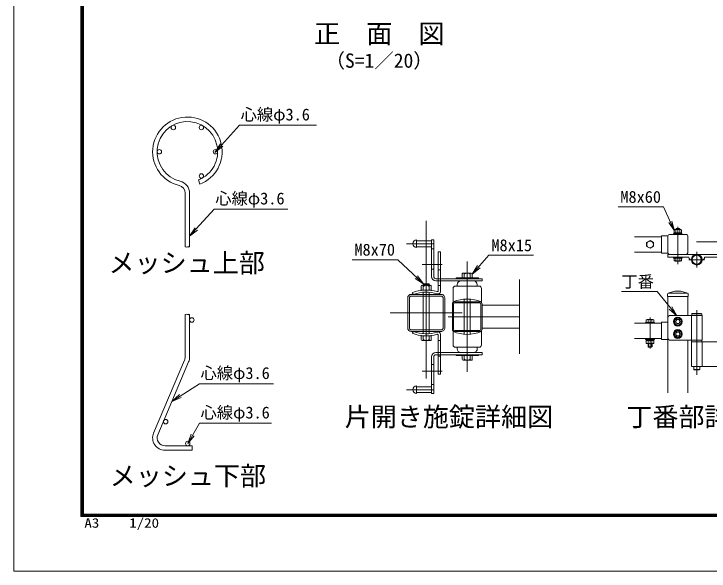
# Model space of a CAD drawing. Units: millimetres, scale not verified. Extents: x -4200 to 4200, y -2970 to 2970.
# Drawn here: x -4200 to -1399, y -2970 to -725 of the extents above; entities that cross this region are included whole.
import ezdxf
from ezdxf.enums import TextEntityAlignment as Align

# ---------------------------------------------------------------- set-up
doc = ezdxf.new("R2010")
doc.units = ezdxf.units.MM
doc.header["$LTSCALE"] = 20
doc.linetypes.add('USER1', pattern=[50.8, 31.75, -6.35, 6.35, -6.35])
for name, color, linetype, lineweight in [('0-0_D-STR-TXT', 7, 'Continuous', 9), ('0-1_D-STR1', 1, 'Continuous', 18), ('0-3_0', 7, 'Continuous', 9), ('0-5_D-STR3', 3, 'Continuous', 13), ('0-6_D-BMK', 2, 'USER1', 13), ('0-8_D-STR2', 7, 'Continuous', 9), ('0-C_D-TTL', 7, 'Continuous', 9)]:
    doc.layers.add(name, color=color, linetype=linetype, lineweight=lineweight)
doc.layers.add('0-B_D-TTL-TXT', color=7, linetype='Continuous')
doc.styles.add('ＭＳ ゴシック', font='')
doc.styles.get('ＭＳ ゴシック').set_extended_font_data('MS Gothic')

# ---------------------------------------------------------------- blocks, each defined once
blk = doc.blocks.new('_Open')
at = {"layer": '0-3_0'}
blk.add_line((-20, 3.33), (0, 0), dxfattribs=at)
blk.add_lwpolyline([(-20, -3.33), (0, 0), (-20, 0)], dxfattribs=at)

msp = doc.modelspace()

# ---------------------------------------------------------------- linework, layer by layer
at = {"layer": '0-0_D-STR-TXT'}
for points in [[(-2980.87, -1173.25), (-3290.44, -1173.25), (-3363.24, -1253.39)], [(-3096.37, -1511.49), (-3392.55, -1511.49), (-3465.35, -1591.63)], [(-1765.81, -1502.62), (-1582.22, -1502.62), (-1539.62, -1597.81)], [(-2106.82, -1697.55), (-2286.12, -1697.55), (-2351.75, -1772.31)], [(-2837.39, -1715.35), (-2653.79, -1715.35), (-2550.93, -1811.66)], [(-1751.58, -1844.04), (-1607.99, -1844.04), (-1530.83, -1939.5)], [(-3153.86, -2214.91), (-3452.06, -2214.91), (-3529.65, -2264.59)], [(-3162.24, -2373.94), (-3452.06, -2373.94), (-3479.56, -2421.55)]]:
    msp.add_lwpolyline(points, dxfattribs=at)
at = {"layer": '0-1_D-STR1'}
for p, q in [((-1699.24, -1622.84), (-1591.06, -1622.84)), ((-1591.06, -1618.99), (-1591.06, -1688.79)), ((-1591.06, -1618.99), (-1565.06, -1618.99)), ((-1565.06, -1687.44), (-1565.06, -1620.34)), ((-1558.66, -1613.84), (-1491.46, -1613.84)), ((-1485.06, -1618.84), (-1485.06, -1687.44)), ((-1699.24, -1684.84), (-1591.06, -1684.84)), ((-1591.06, -1688.79), (-1565.06, -1688.79)), ((-1558.66, -1693.84), (-1491.46, -1693.84)), ((-2163.5, -2095), (-2163.5, -1795)), ((-1563.67, -1850), (-1537.06, -1841.78)), ((-1513.06, -1841.78), (-1537.06, -1841.78)), ((-1486.44, -1850), (-1513.06, -1841.78)), ((-2613.5, -1989.7), (-2613.5, -1870.3)), ((-2606.6, -1989.7), (-2606.6, -1870.3)), ((-2598.2, -1855), (-2478.8, -1855)), ((-2598.2, -1861.9), (-2478.8, -1861.9)), ((-2470.4, -1989.7), (-2470.4, -1870.3)), ((-2463.5, -1989.7), (-2463.5, -1870.3)), ((-1567.06, -1854.58), (-1567.06, -1863.78)), ((-1483.06, -1863.78), (-1567.06, -1863.78)), ((-1565.06, -1863.78), (-1565.06, -2252.29)), ((-1487.13, -1849.78), (-1562.26, -1849.78)), ((-1485.06, -1863.78), (-1485.06, -1939.75)), ((-1483.06, -1854.58), (-1483.06, -1863.78)), ((-2433.5, -1995.4), (-2433.5, -1894.6)), ((-2428.7, -1995.4), (-2428.7, -1894.6)), ((-2423.9, -1885), (-2323.1, -1885)), ((-2423.9, -1889.8), (-2323.1, -1889.8)), ((-2318.3, -1995.4), (-2318.3, -1894.6)), ((-2313.5, -1995.4), (-2313.5, -1894.6)), ((-2313.5, -1898.5), (-2163.5, -1898.5)), ((-1699.24, -1971.29), (-1591.06, -1971.29)), ((-1591.06, -1967.29), (-1591.06, -2037.29)), ((-1565.06, -1967.29), (-1591.06, -1967.29)), ((-2598.2, -1998.1), (-2478.8, -1998.1)), ((-2598.2, -2005), (-2478.8, -2005)), ((-2423.9, -2000.2), (-2323.1, -2000.2)), ((-2423.9, -2005), (-2323.1, -2005)), ((-2313.5, -1991.5), (-2163.5, -1991.5)), ((-1699.24, -2033.29), (-1591.06, -2033.29)), ((-1565.06, -2037.29), (-1591.06, -2037.29)), ((-1485.06, -2039.75), (-1485.06, -2252.29))]:
    msp.add_line(p, q, dxfattribs=at)
for centre, radius, start, end in [((-1558.66, -1620.24), 6.4, 90.00001, 179.99999), ((-1491.46, -1620.24), 6.4, 359.9993, 90.00003), ((-1558.66, -1687.44), 6.4, 179.99928, 270.00003), ((-1491.46, -1687.44), 6.4, 270, 359.99916), ((-2598.2, -1870.3), 15.3, 90.00031, 179.99984), ((-2598.2, -1870.3), 8.4, 90.00031, 179.99984), ((-2478.8, -1870.3), 15.3, 0, 90.00028), ((-2478.8, -1870.3), 8.4, 0, 90.00028), ((-1562.26, -1854.58), 4.8, 90, 180), ((-1487.86, -1854.58), 4.8, 0, 72.84994), ((-2423.9, -1894.6), 9.6, 89.99997, 180), ((-2423.9, -1894.6), 4.8, 89.99997, 180), ((-2323.1, -1894.6), 9.6, 0, 89.99997), ((-2323.1, -1894.6), 4.8, 0, 89.99997), ((-2598.2, -1989.7), 15.3, 179.99985, 269.9997), ((-2598.2, -1989.7), 8.4, 179.99985, 269.9997), ((-2478.8, -1989.7), 15.3, 269.99973, 0), ((-2478.8, -1989.7), 8.4, 269.99973, 0), ((-2423.9, -1995.4), 9.6, 180, 270.00003), ((-2423.9, -1995.4), 4.8, 180, 270.00003), ((-2323.1, -1995.4), 9.6, 270.00003, 0), ((-2323.1, -1995.4), 4.8, 270.00003, 0)]:
    msp.add_arc(centre, radius, start, end, dxfattribs=at)
at = {"layer": '0-3_0'}
for p, q in [((-3510.07, -2107.88), (-3510.07, -1936.23)), ((-3492.07, -2107.88), (-3492.07, -1936.23)), ((-3637.1, -2413.65), (-3512.61, -2120.39)), ((-3620.53, -2420.68), (-3496.05, -2127.42)), ((-3482.07, -2465.18), (-3591.07, -2465.18))]:
    msp.add_line(p, q, dxfattribs=at)
msp.add_lwpolyline([(-3482.07, -2465.18), (-3482.07, -2483.18), (-3591.07, -2483.18)], dxfattribs=at)
for centre in [(-3483.07, -1958.18), (-3588.41, -2368.05), (-3499.57, -2456.18)]:
    msp.add_circle(centre, 9, dxfattribs=at)
for centre, radius, start, end in [((-3542.07, -2107.88), 32, 337, 0), ((-3542.07, -2107.88), 50, 337, 0), ((-3591.07, -2433.18), 50, 157, 270), ((-3591.07, -2433.18), 32, 157, 270)]:
    msp.add_arc(centre, radius, start, end, dxfattribs=at)
at = {"layer": '0-5_D-STR3'}
for p, q in [((-1540.06, -1606.64), (-1540.06, -1595.04)), ((-1536.61, -1593.64), (-1513.52, -1593.64)), ((-1533.06, -1591.85), (-1531.06, -1589.85)), ((-1533.06, -1593.64), (-1533.06, -1591.85)), ((-1532.56, -1606.64), (-1532.56, -1595.04)), ((-1519.06, -1593.64), (-1519.06, -1589.85)), ((-1517.56, -1606.64), (-1517.56, -1595.04)), ((-1517.06, -1593.64), (-1517.06, -1591.85)), ((-1510.06, -1606.64), (-1510.06, -1595.04)), ((-1543.06, -1613.84), (-1543.06, -1610.64)), ((-1543.06, -1610.64), (-1507.06, -1610.64)), ((-1507.06, -1613.84), (-1543.06, -1613.84)), ((-1540.46, -1610.64), (-1509.66, -1610.64)), ((-1540.06, -1606.64), (-1510.06, -1606.64)), ((-1527.19, -1610.64), (-1524.88, -1606.64)), ((-1525.81, -1610.64), (-1523.5, -1606.64)), ((-1509.66, -1610.64), (-1509.66, -1606.64)), ((-1507.06, -1613.84), (-1507.06, -1610.64)), ((-2577.5, -1635.93), (-2577.5, -1665.93)), ((-2577.5, -1638.93), (-2517.5, -1638.93)), ((-2517.5, -1635.93), (-2517.5, -1782.93)), ((-2517.5, -1635.93), (-2508.5, -1635.93)), ((-2508.5, -1635.93), (-2508.5, -1782.93)), ((-1637.06, -1638.39), (-1651.06, -1646.47)), ((-1651.06, -1646.47), (-1651.06, -1661.31)), ((-1637.06, -1638.39), (-1623.06, -1646.47)), ((-1623.06, -1646.47), (-1623.06, -1661.31)), ((-2577.5, -1662.93), (-2517.5, -1662.93)), ((-2517.5, -1671.93), (-2508.5, -1671.93)), ((-1637.06, -1669.39), (-1651.06, -1661.31)), ((-1637.06, -1669.39), (-1623.06, -1661.31)), ((-2490.5, -1684), (-2490.5, -1841.14)), ((-2481.5, -1684), (-2490.5, -1684)), ((-2481.5, -1684), (-2481.5, -1844.5)), ((-1276.26, -1693.84), (-1565.06, -1693.84)), ((-1543.06, -1705.84), (-1507.06, -1705.84)), ((-1543.06, -1709.84), (-1543.06, -1705.84)), ((-1507.06, -1709.84), (-1507.06, -1705.84)), ((-1543.06, -1709.84), (-1507.06, -1709.84)), ((-1540.06, -1718.68), (-1540.06, -1709.84)), ((-1540.06, -1709.84), (-1510.06, -1709.84)), ((-1536.31, -1720.84), (-1513.8, -1720.84)), ((-1532.57, -1718.68), (-1532.57, -1709.84)), ((-1517.54, -1718.68), (-1517.54, -1709.84)), ((-1510.06, -1718.68), (-1510.06, -1709.84)), ((-2517.5, -1752.93), (-2508.5, -1752.93)), ((-2481.5, -1756), (-2490.5, -1756)), ((-2499.5, -1791.93), (-2313.5, -1791.93)), ((-2328.5, -1788.93), (-2418.5, -1788.93)), ((-2418.5, -1788.93), (-2418.5, -1791.93)), ((-2393.85, -1773.82), (-2393.85, -1789.07)), ((-2389.68, -1769.6), (-2357.28, -1769.6)), ((-2385.52, -1773.82), (-2385.52, -1788.93)), ((-2361.49, -1773.82), (-2361.49, -1788.93)), ((-2353.07, -1773.82), (-2353.07, -1788.82)), ((-2328.5, -1788.93), (-2328.5, -1791.93)), ((-2313.5, -1800.93), (-2313.5, -1791.93)), ((-2522.32, -1818.56), (-2554.72, -1818.56)), ((-2550.37, -1813.93), (-2538.37, -1813.93)), ((-2526.37, -1813.93), (-2538.37, -1813.93)), ((-2499.5, -1800.93), (-2313.5, -1800.93)), ((-2490.5, -1819), (-2481.5, -1819)), ((-2414, -1821.93), (-2414, -1815.93)), ((-2333, -1821.93), (-2333, -1815.93)), ((-2589.44, -1855), (-2595.5, -1848.34)), ((-2558.93, -1822.77), (-2558.93, -1837.77)), ((-2558.93, -1837.77), (-2518.16, -1837.77)), ((-2550.52, -1855), (-2550.52, -1846.57)), ((-2550.51, -1822.77), (-2550.51, -1837.88)), ((-2526.48, -1822.77), (-2526.48, -1837.88)), ((-2526.48, -1855), (-2526.48, -1846.57)), ((-2518.16, -1822.77), (-2518.16, -1838.02)), ((-2430.5, -1830.93), (-2430.5, -1884.93)), ((-2421.5, -1821.93), (-2325.5, -1821.93)), ((-2316.5, -1830.93), (-2316.5, -1884.93)), ((-1430.66, -1931.79), (-1466.66, -1931.79)), ((-1652.06, -1968.09), (-1652.06, -1957.19)), ((-1648.31, -1956.08), (-1625.81, -1956.08)), ((-1644.56, -1968.09), (-1644.56, -1957.19)), ((-1629.56, -1968.09), (-1629.56, -1957.19)), ((-1622.06, -1968.09), (-1622.06, -1957.19)), ((-1565.06, -1949.79), (-1565.06, -2029.79)), ((-1427.06, -1939.79), (-1555.06, -1939.79)), ((-1470.26, -1939.79), (-1470.26, -2039.79)), ((-1428.66, -1933.79), (-1468.66, -1933.79)), ((-1428.66, -1939.79), (-1468.66, -1939.79)), ((-1427.06, -1939.79), (-1427.06, -2039.79)), ((-1655.06, -1968.09), (-1655.06, -1971.29)), ((-1619.06, -1968.09), (-1655.06, -1968.09)), ((-1619.06, -1971.29), (-1655.06, -1971.29)), ((-1652.06, -1968.09), (-1622.06, -1968.09)), ((-1619.06, -1968.09), (-1619.06, -1971.29)), ((-2589.44, -2005), (-2595.5, -2011.66)), ((-2481.5, -2015.5), (-2481.5, -2176)), ((-2430.5, -2059.07), (-2430.5, -2005.07)), ((-2316.5, -2059.07), (-2316.5, -2005.07)), ((-2518.16, -2022), (-2558.94, -2022.26)), ((-2558.94, -2037.26), (-2558.94, -2022.26)), ((-2522.33, -2041.47), (-2554.73, -2041.47)), ((-2550.52, -2037.26), (-2550.52, -2022.14)), ((-2526.49, -2037.26), (-2526.49, -2022.14)), ((-2518.16, -2037.26), (-2518.16, -2022)), ((-2490.5, -2018.86), (-2490.5, -2176)), ((-2490.5, -2041), (-2481.5, -2041)), ((-1655.06, -2033.29), (-1655.06, -2036.49)), ((-1619.06, -2033.29), (-1655.06, -2033.29)), ((-1619.06, -2036.49), (-1655.06, -2036.49)), ((-1652.06, -2040.49), (-1652.06, -2052.38)), ((-1644.56, -2040.49), (-1644.56, -2052.38)), ((-1639.2, -2040.49), (-1636.89, -2036.49)), ((-1637.81, -2040.49), (-1635.5, -2036.49)), ((-1629.56, -2040.49), (-1629.56, -2052.38)), ((-1622.06, -2040.49), (-1622.06, -2052.38)), ((-1619.06, -2033.29), (-1619.06, -2036.49)), ((-1555.06, -2039.79), (-1427.06, -2039.79)), ((-1469.66, -2039.79), (-1427.66, -2039.79)), ((-1427.66, -2039.79), (-1427.66, -2045.79)), ((-2421.5, -2068.07), (-2325.5, -2068.07)), ((-2414, -2068.07), (-2414, -2074.07)), ((-2333, -2068.07), (-2333, -2074.07)), ((-1625.81, -2053.49), (-1648.31, -2053.49)), ((-1645.06, -2066.09), (-1645.06, -2053.49)), ((-1643.06, -2068.09), (-1645.06, -2066.09)), ((-1629.06, -2066.09), (-1645.06, -2066.09)), ((-1643.06, -2068.09), (-1643.06, -2053.49)), ((-1643.06, -2068.09), (-1631.06, -2068.09)), ((-1631.06, -2068.09), (-1631.06, -2053.49)), ((-1629.06, -2066.09), (-1631.06, -2068.09)), ((-1629.06, -2066.09), (-1629.06, -2053.49)), ((-1470.26, -2045.79), (-1286.26, -2045.79)), ((-1470.26, -2045.79), (-1470.26, -2145.79)), ((-1427.06, -2045.79), (-1427.06, -2145.79)), ((-2499.5, -2089.07), (-2313.5, -2089.07)), ((-2499.5, -2098.07), (-2313.5, -2098.07)), ((-2418.5, -2101.07), (-2418.5, -2098.07)), ((-2328.5, -2101.07), (-2328.5, -2098.07)), ((-2313.5, -2089.07), (-2313.5, -2098.07)), ((-2517.5, -2254.07), (-2517.5, -2107.07)), ((-2508.5, -2254.07), (-2508.5, -2107.07)), ((-2481.5, -2104), (-2490.5, -2104)), ((-2418.5, -2101.07), (-2328.5, -2101.07)), ((-2393.93, -2116.18), (-2393.93, -2101.18)), ((-2357.32, -2120.4), (-2389.72, -2120.4)), ((-2385.52, -2116.18), (-2385.52, -2101.07)), ((-2361.48, -2116.19), (-2361.48, -2101.07)), ((-2353.16, -2116.18), (-2353.16, -2100.93)), ((-2508.5, -2137.07), (-2517.5, -2137.07)), ((-1286.26, -2145.79), (-1470.26, -2145.79)), ((-1460.66, -2145.79), (-1460.66, -2157.79)), ((-1436.66, -2145.79), (-1436.66, -2157.79)), ((-2481.5, -2176), (-2490.5, -2176)), ((-1458.66, -2159.79), (-1460.66, -2157.79)), ((-1436.66, -2157.79), (-1460.66, -2157.79)), ((-1438.66, -2159.79), (-1458.66, -2159.79)), ((-1438.66, -2159.79), (-1436.66, -2157.79)), ((-2577.5, -2254.07), (-2577.5, -2224.07)), ((-2577.5, -2227.07), (-2517.5, -2227.07)), ((-2508.5, -2218.07), (-2517.5, -2218.07)), ((-2577.5, -2251.07), (-2517.5, -2251.07)), ((-2517.5, -2254.07), (-2508.5, -2254.07))]:
    msp.add_line(p, q, dxfattribs=at)
for points in [[(-1533.06, -1591.85), (-1517.06, -1591.85), (-1519.06, -1589.85)], [(-1531.06, -1593.64), (-1531.06, -1589.85), (-1519.06, -1589.85)], [(-1540.46, -1610.64), (-1540.46, -1606.64), (-1509.66, -1606.64)], [(-1565.06, -1693.84), (-1565.06, -1705.84), (-1480.01, -1705.84)], [(-1417.31, -1705.84), (-1276.26, -1705.84), (-1276.26, -1693.84)], [(-2550.37, -1818.56), (-2550.37, -1813.93), (-2548.57, -1812.13)], [(-2538.37, -1812.13), (-2548.57, -1812.13), (-2548.57, -1818.56)], [(-2538.37, -1812.13), (-2528.17, -1812.13), (-2528.17, -1818.56)], [(-2526.37, -1818.56), (-2526.37, -1813.93), (-2528.17, -1812.13)], [(-2550.52, -2013.43), (-2550.52, -2005), (-2550.52, -1858.45)], [(-2526.48, -2013.43), (-2526.48, -2005), (-2526.48, -1858.45)], [(-2385.52, -2015.66), (-2385.52, -2005), (-2385.52, -1885), (-2385.52, -1874.34)], [(-2361.49, -2015.66), (-2361.49, -2005), (-2361.49, -1885), (-2361.49, -1874.34)], [(-1466.66, -1931.79), (-1468.66, -1933.79), (-1468.66, -1939.79)], [(-1430.66, -1931.79), (-1428.66, -1933.79), (-1428.66, -1939.79)], [(-1652.46, -2040.49), (-1621.66, -2040.49), (-1621.66, -2036.49)], [(-1652.46, -2040.49), (-1652.46, -2036.49), (-1621.66, -2036.49)], [(-1469.66, -2039.79), (-1469.66, -2045.79), (-1427.66, -2045.79)]]:
    msp.add_lwpolyline(points, dxfattribs=at)
for points in [[(-1525.06, -1948.59), (-1539.09, -1956.69), (-1539.09, -1972.89), (-1525.06, -1980.99), (-1511.03, -1972.89), (-1511.03, -1956.69)], [(-1525.06, -1998.59), (-1539.09, -2006.69), (-1539.09, -2022.89), (-1525.06, -2030.99), (-1511.03, -2022.89), (-1511.03, -2006.69)]]:
    msp.add_lwpolyline(points, close=True, dxfattribs=at)
for centre, radius in [((-1637.06, -1653.89), 13.42), ((-1448.66, -1715.44), 21.6), ((-1448.66, -1715.44), 20), ((-1448.66, -1715.44), 18), ((-1525.06, -1964.79), 18), ((-1525.06, -1964.79), 14.07), ((-1525.06, -1964.79), 9), ((-1525.06, -1964.79), 8), ((-1525.06, -2014.79), 18), ((-1525.06, -2014.79), 14.07), ((-1525.06, -2014.79), 9), ((-1525.06, -2014.79), 8)]:
    msp.add_circle(centre, radius, dxfattribs=at)
for centre, radius, start, end in [((-1536.31, -1599.33), 5.7, 48.83491, 131.16509), ((-1525.06, -1614.43), 20.79, 68.85295, 111.14705), ((-1513.81, -1599.34), 5.7, 48.86505, 131.13495), ((-2577.5, -1650.93), 15, 90.00001, 270), ((-1468.01, -1705.84), 12, 180, 259.73982), ((-1429.31, -1705.84), 12, 280.26018, 0), ((-1536.31, -1716.52), 4.32, 210, 330), ((-1525.06, -1706.69), 14.16, 237.93138, 302.06862), ((-1513.8, -1716.52), 4.32, 210, 330), ((-2499.5, -1782.93), 18, 180.00001, 269.99995), ((-2499.5, -1782.93), 9, 180.00001, 270), ((-2389.68, -1773.77), 4.16, 359.29981, 180.701), ((-2373.51, -1788.84), 19.24, 51.35043, 128.64746), ((-2357.28, -1773.82), 4.21, 0.08393, 179.91606), ((-2554.72, -1822.78), 4.21, 0.08393, 179.91608), ((-2538.5, -1837.8), 19.24, 51.35253, 128.64959), ((-2522.32, -1822.72), 4.16, 359.29901, 180.70018), ((-2399, -1815.93), 15, 90.00001, 179.99999), ((-2348, -1815.93), 15, 0, 90), ((-2538.5, -1996.77), 159, 73.87238, 111.00754), ((-2538.5, -1996.09), 150, 72.42905, 109.85261), ((-2493.5, -1841.14), 3, 253.8728, 0.00001), ((-2490.5, -1844.5), 9, 252.42887, 0.00001), ((-2421.5, -1830.93), 9, 90, 180.00001), ((-2325.5, -1830.93), 9, 0, 90), ((-2373.5, -2026.27), 152.4, 68.0365, 111.96349), ((-1648.31, -1962.99), 6.91, 57.13278, 122.86722), ((-1637.06, -1982.06), 25.98, 73.22135, 106.77865), ((-1625.81, -1962.99), 6.91, 57.13278, 122.86722), ((-1555.06, -1949.79), 10, 90, 180), ((-2538.5, -1863.23), 159, 248.99247, 286.12763), ((-2538.5, -1863.91), 150, 250.1474, 287.57096), ((-2493.5, -2018.86), 3, 0, 106.12721), ((-2490.5, -2015.5), 9, 0, 107.57114), ((-2373.5, -1863.73), 152.4, 248.03652, 291.96351), ((-2554.73, -2037.25), 4.21, 180.08393, 359.91608), ((-2538.5, -2022.23), 19.24, 231.35042, 308.64748), ((-2522.33, -2037.31), 4.16, 179.29981, 0.70101), ((-1555.06, -2029.79), 10, 180, 270), ((-2421.5, -2059.07), 9, 180.00001, 270), ((-2325.5, -2059.07), 9, 270, 0.00001), ((-1648.31, -2046.58), 6.91, 237.13278, 302.86722), ((-1637.06, -2027.51), 25.98, 253.22135, 286.77865), ((-1625.81, -2046.58), 6.91, 237.13278, 302.86722), ((-2499.5, -2107.07), 18, 90.00006, 180.00001), ((-2499.5, -2107.07), 9, 90.00001, 180.00001), ((-2399, -2074.07), 15, 180.00002, 270), ((-2348, -2074.07), 15, 270, 0.00001), ((-2389.72, -2116.18), 4.21, 180.08393, 359.91608), ((-2373.5, -2101.16), 19.24, 231.35042, 308.64748), ((-2357.32, -2116.24), 4.16, 179.29981, 0.70101), ((-2577.5, -2239.07), 15, 90, 270)]:
    msp.add_arc(centre, radius, start, end, dxfattribs=at)
at = {"layer": '0-6_D-BMK'}
for p, q in [((-2538.5, -1559.17), (-2538.5, -2282.55)), ((-1525.06, -1733.47), (-1525.06, -1583.49)), ((-2617.71, -1650.93), (-2508.5, -1650.93)), ((-1228.66, -1643.84), (-1449.52, -1643.85)), ((-1448.66, -1746.82), (-1448.66, -1684.07)), ((-2555.11, -1735), (-2474.11, -1735)), ((-2373.5, -2167.55), (-2373.5, -1722.84)), ((-1417.28, -1715.44), (-1480.03, -1715.44)), ((-2683.64, -1930), (-2393.36, -1930)), ((-1448.55, -1918.72), (-1448.55, -2179.67)), ((-2450.46, -1945), (-2163.5, -1945)), ((-1637.06, -2072.98), (-1637.06, -1948.8)), ((-2555.11, -2164), (-2474.11, -2164)), ((-2617.71, -2239.07), (-2508.5, -2239.07))]:
    msp.add_line(p, q, dxfattribs=at)
at = {"layer": '0-8_D-STR2'}
for p, q in [((-3456.85, -1394.24), (-3450.33, -1411.01)), ((-3510.07, -1447.57), (-3510.07, -1663.27)), ((-3492.07, -1447.57), (-3492.07, -1663.27))]:
    msp.add_line(p, q, dxfattribs=at)
for centre in [(-3557.57, -1182.67), (-3444.57, -1182.67), (-3614.07, -1280.53), (-3388.07, -1280.53), (-3444.57, -1378.39)]:
    msp.add_circle(centre, 9, dxfattribs=at)
for centre, radius, start, end in [((-3501.07, -1280.53), 140, 291.25, 256.20952), ((-3501.07, -1280.53), 122, 291.25, 256.20952), ((-3542.07, -1447.57), 50, 0, 76.20952), ((-3542.07, -1447.57), 32, 0, 76.20952), ((-3505.57, -1656.99), 7.72, 234.35871, 305.64129), ((-3496.57, -1669.55), 7.72, 54.35871, 125.64129), ((-3496.57, -1656.99), 7.72, 234.35871, 305.64129), ((-3505.57, -1942.5), 7.72, 54.35871, 125.64129), ((-3496.57, -1942.5), 7.72, 54.35871, 125.64129), ((-3496.57, -1929.95), 7.72, 234.35871, 305.64129)]:
    msp.add_arc(centre, radius, start, end, dxfattribs=at)
at = {"layer": '0-C_D-TTL', "color": 2, "lineweight": 18}
msp.add_lwpolyline([(-4200, 2970), (4200, 2970), (4200, -2970), (-4200, -2970)], close=True, dxfattribs=at)
at = {"layer": '0-C_D-TTL'}
for points in [[(-3930, 2750), (3930, 2750), (3930, -2750), (-3930, -2750)], [(-3927.5, 2747.5), (3927.5, 2747.5), (3927.5, -2747.5), (-3927.5, -2747.5)], [(-3925, 2745), (3925, 2745), (3925, -2745), (-3925, -2745)], [(-3922.5, 2742.5), (3922.5, 2742.5), (3922.5, -2742.5), (-3922.5, -2742.5)], [(-3920, 2740), (3920, 2740), (3920, -2740), (-3920, -2740)]]:
    msp.add_lwpolyline(points, close=True, dxfattribs=at)

# ---------------------------------------------------------------- block references
at = {"layer": '0-0_D-STR-TXT', "xscale": 2, "yscale": 2}
for p, rotation in [((-3390.13, -1283), 227.7476), ((-1538.8, -1599.63), 294.10901), ((-3492.25, -1621.24), 227.7476), ((-2353.07, -1773.82), 228.72161), ((-2549.47, -1813.03), 316.88425), ((-1529.57, -1941.05), 308.94816), ((-3563.33, -2286.16), 212.63137), ((-3499.57, -2456.18), 239.98148)]:
    msp.add_blockref('_Open', p, dxfattribs=dict(at, rotation=rotation))

# ---------------------------------------------------------------- texts
at = {"layer": '0-0_D-STR-TXT', "style": 'ＭＳ ゴシック'}
for s, height, p in [('正\u3000面\u3000図', 76.98, (-2990.34, -866.28)), ('（S=1／20）', 57.77, (-2944.86, -959.48)), ('心線φ3.6', 48.09, (-3286.53, -1168.87)), ('心線φ3.6', 48.09, (-3388.64, -1507.11)), ('M8x60', 48.09, (-1756.44, -1500.65)), ('M8x70', 48.09, (-2828.01, -1713.39)), ('M8x15', 48.09, (-2276, -1695.6)), ('丁番', 48.09, (-1752.21, -1842.07)), ('心線φ3.6', 48.09, (-3448.14, -2210.53)), ('心線φ3.6', 48.09, (-3448.14, -2369.56))]:
    msp.add_text(s, height=height, dxfattribs=at).set_placement(p, align=Align.BOTTOM_LEFT)
at = {"layer": '0-B_D-TTL-TXT', "style": 'ＭＳ ゴシック'}
for s, p in [('メッシュ上部', (-3818.87, -1789.66)), ('片開き施錠詳細図', (-2867.34, -2410)), ('丁番部詳細図', (-1732.52, -2410)), ('メッシュ下部', (-3813.8, -2647.79))]:
    msp.add_text(s, height=76.98, dxfattribs=at).set_placement(p, align=Align.BOTTOM_LEFT)
at = {"layer": '0-C_D-TTL', "style": 'ＭＳ ゴシック', "width": 1.15}
msp.add_text('A3\u3000\u30001/20', height=38.42, dxfattribs=at).set_placement((-3916.09, -2806.81), align=Align.BOTTOM_LEFT)

doc.saveas('drawing.dxf')
